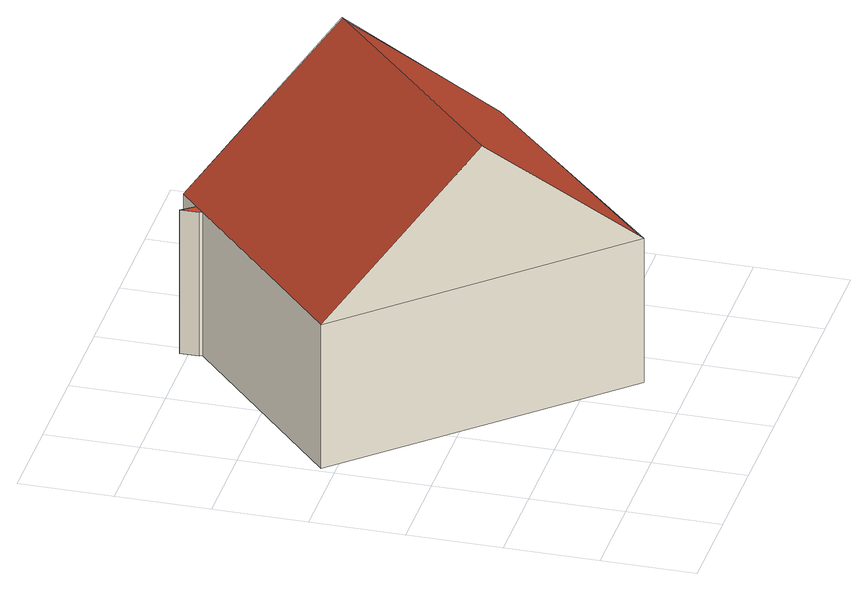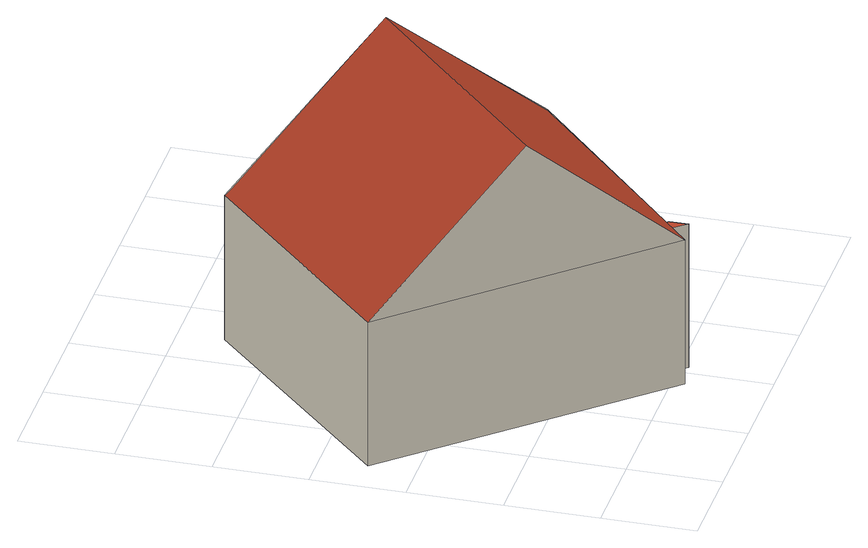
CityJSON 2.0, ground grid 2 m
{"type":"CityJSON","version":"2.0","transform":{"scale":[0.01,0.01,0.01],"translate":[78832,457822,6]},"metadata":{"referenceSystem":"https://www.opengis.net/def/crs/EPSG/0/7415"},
"CityObjects":{
"building1":{"type":"Building","children":["building1-1","building1-2"]},
"building1-1":{"type":"BuildingPart","attributes":{"roofType":"1000","RelativeEavesHeight":3.31,"RelativeRidgeHeight":3.31,"AbsoluteEavesHeight":9.72,"AbsoluteRidgeHeight":9.72},"parents":["building1"],"geometry":[{"type":"Solid","lod":"2","boundaries":[[[[0,1,2,3]],[[1,4,5,2]],[[4,6,7,5]],[[6,0,3,7]],[[6,4,1,0]],[[3,2,5,7]]]],"semantics":{"surfaces":[{"type":"WallSurface"},{"type":"RoofSurface","Direction":0,"Slope":90},{"type":"GroundSurface"}],"values":[[0,0,0,0,1,2]]}}]},
"building1-2":{"type":"BuildingPart","attributes":{"roofType":"1030","RelativeEavesHeight":3.32,"RelativeRidgeHeight":6.44,"AbsoluteEavesHeight":9.72,"AbsoluteRidgeHeight":12.84},"parents":["building1"],"geometry":[{"type":"Solid","lod":"2","boundaries":[[[[8,9,10,11]],[[9,12,13,10]],[[12,14,15,13]],[[14,8,11,15]],[[12,9,16]],[[8,14,17]],[[9,8,17,16]],[[14,12,16,17]],[[11,10,13,15]]]],"semantics":{"surfaces":[{"type":"WallSurface"},{"type":"RoofSurface","Direction":136.03,"Slope":49.04},{"type":"RoofSurface","Direction":316.91,"Slope":49.05},{"type":"GroundSurface"}],"values":[[0,0,0,0,0,0,1,2,3]]}}]}
},
"vertices":[
[384,973,372],[380,978,372],[380,978,42],[384,973,42],[380,1019,372],[380,1019,42],[403,990,372],[403,990,42],
[918,500,372],[506,96,372],[506,96,41],[918,500,41],[13,631,372],[13,631,41],[443,1028,372],[443,1028,41],[260,364,684],[681,764,684]
]}
